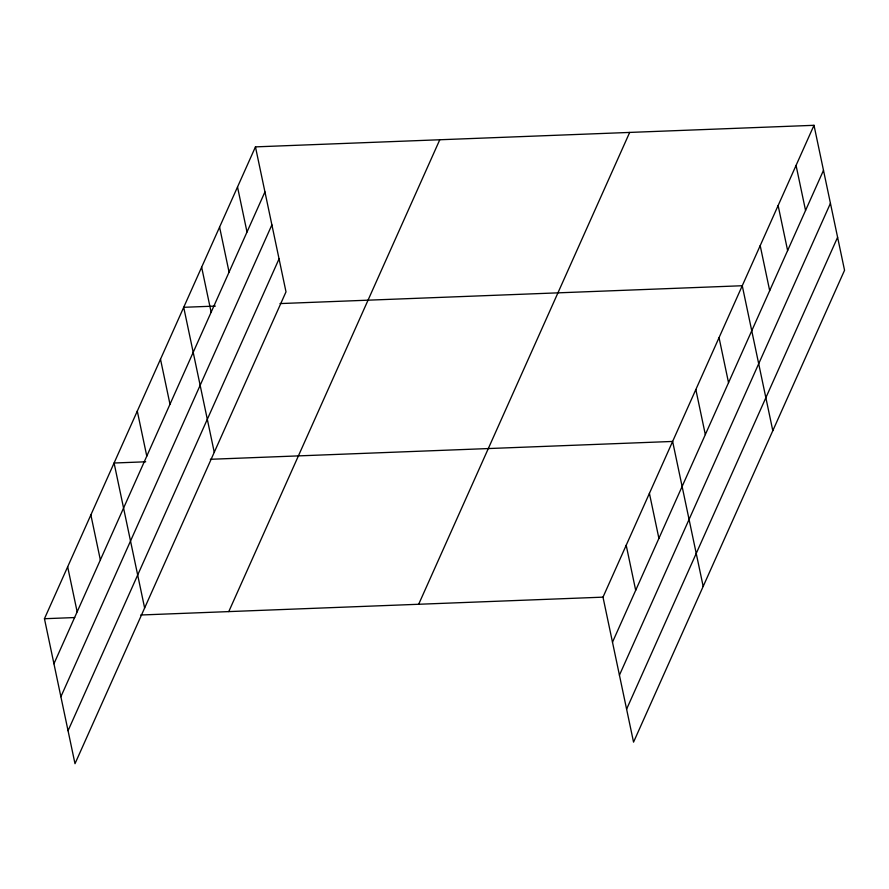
<?xml version="1.0" encoding="UTF-8"?>
<svg xmlns="http://www.w3.org/2000/svg" width="889" height="889" viewBox="0 0 889 889"><rect width="100%" height="100%" fill="white"/><g stroke="black" fill="none" stroke-linecap="round" stroke-linejoin="round"><path stroke-width="1.33" d="M255.454 146.874L286.002 291.848L74.998 763.695L44.45 618.722L255.454 146.874L814.002 125.305L844.55 270.278L633.546 742.126L602.998 597.152L814.002 125.305M53.94 663.75L264.944 191.913M60.885 696.732L271.89 224.884M68.053 730.714L279.057 258.866M228.773 611.599L439.777 139.762M418.675 604.264L629.679 132.428M612.488 642.18L823.492 170.344M619.433 675.162L830.437 203.325M626.601 709.144L837.605 237.296M215.349 306.083L183.712 307.305L214.26 452.279M280.002 303.582L742.259 285.736L772.808 430.709M145.718 461.791L114.081 463.013L144.629 607.987M210.371 459.291L672.629 441.444L703.177 586.418M44.45 618.722L74.709 617.555M140.74 614.999L602.998 597.152M796.066 165.421L805.556 210.449M778.131 205.526L787.621 250.554M760.195 245.631L769.685 290.659M719.045 337.642L728.536 382.67M695.843 389.538L705.321 434.577M649.414 493.351L658.905 538.378M626.2 545.246L635.691 590.285M237.519 186.979L247.009 232.018M219.583 227.095L229.073 272.123M201.647 267.2L211.138 312.228M160.498 359.212L169.988 404.239M137.295 411.107L146.785 456.135M90.867 514.92L100.357 559.948M67.664 566.815L77.154 611.843"/></g></svg>
